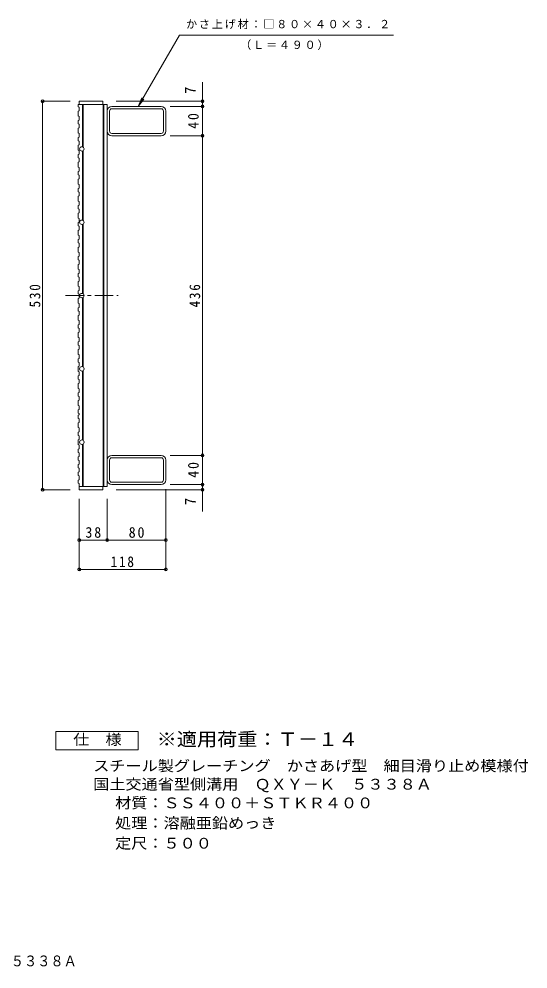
# Model space of a CAD drawing. Units: millimetres, scale not verified. Extents: x -569 to 819, y -690 to 644.
# Drawn here: x 125 to 819, y -690 to 606 of the extents above; entities that cross this region are included whole.
import ezdxf
from ezdxf.enums import TextEntityAlignment as Align

# ---------------------------------------------------------------- set-up
doc = ezdxf.new("R2010")
doc.units = ezdxf.units.MM
doc.header["$LTSCALE"] = 5
doc.header["$PDMODE"] = 32
doc.header["$PDSIZE"] = 4
doc.linetypes.add('CHAIN1', pattern=[8, 5, -1, 1, -1])
for name, color, linetype, lineweight in [('A-1_ピット', 2, 'Continuous', 9), ('A-2_蓋', 3, 'Continuous', 9), ('A-4_寸法', 7, 'Continuous', 9), ('A-5_仕様文', 7, 'Continuous', 9), ('F-4_F-4ﾚｲﾔ', 2, 'Continuous', 9)]:
    doc.layers.add(name, color=color, linetype=linetype, lineweight=lineweight)
doc.layers.add('F-5_F-5ﾚｲﾔ', color=2, linetype='Continuous')
doc.styles.add('ＭＳ ゴシック', font='')
doc.styles.get('ＭＳ ゴシック').set_extended_font_data('MS Gothic')

msp = doc.modelspace()

# ---------------------------------------------------------------- linework, layer by layer
at = {"layer": 'A-1_ピット'}
for p, q in [((248.552, 453.116), (248.552, 480.316)), ((318.952, 486.716), (251.752, 486.716)), ((318.952, 483.516), (251.752, 483.516)), ((322.152, 453.116), (322.152, 480.316)), ((325.352, 453.116), (325.352, 480.316)), ((251.752, 449.916), (318.952, 449.916)), ((318.952, 446.716), (251.752, 446.716)), ((248.552, 4.316), (248.552, -22.884)), ((318.952, 10.716), (251.752, 10.716)), ((251.752, 7.516), (318.952, 7.516)), ((322.152, 4.316), (322.152, -22.884)), ((325.352, 4.316), (325.352, -22.884)), ((318.952, -26.084), (251.752, -26.084)), ((318.952, -29.284), (251.752, -29.284))]:
    msp.add_line(p, q, dxfattribs=at)
for centre, radius, start, end in [((251.752, 480.316), 6.4, 90, 180), ((251.752, 480.316), 3.2, 90, 180), ((318.952, 480.316), 6.4, 0, 90), ((318.952, 480.316), 3.2, 0, 90), ((251.752, 453.116), 6.4, 180, 270), ((251.752, 453.116), 3.2, 180, 270), ((318.952, 453.116), 6.4, 270, 0), ((318.952, 453.116), 3.2, 270, 0), ((251.752, 4.316), 6.4, 90, 180), ((251.752, 4.316), 3.2, 90, 180), ((318.952, 4.316), 6.4, 0, 90), ((318.952, 4.316), 3.2, 0, 90), ((251.752, -22.884), 6.4, 180, 270), ((251.752, -22.884), 3.2, 180, 270), ((318.952, -22.884), 3.2, 270, 0), ((318.952, -22.884), 6.4, 270, 0)]:
    msp.add_arc(centre, radius, start, end, dxfattribs=at)
at = {"layer": 'A-2_蓋'}
for p, q in [((207.352, 493.716), (207.352, 489.216)), ((205.852, 486.381), (205.852, 489.216)), ((207.352, 489.216), (205.852, 489.216)), ((205.852, 480.245), (207.352, 480.756)), ((207.352, 489.216), (245.352, 489.216)), ((211.852, 489.216), (211.852, 431.544)), ((212.852, 489.216), (212.852, 430.952)), ((239.852, 489.216), (239.852, -31.784)), ((240.852, 489.216), (240.852, -31.784)), ((245.352, 489.216), (245.352, -31.784)), ((205.852, 467.562), (207.352, 468.073)), ((207.352, 473.186), (207.352, 468.073)), ((205.852, 457.018), (207.352, 457.53)), ((205.852, 444.335), (207.352, 444.847)), ((207.352, 449.96), (207.352, 444.847)), ((205.852, 433.792), (207.352, 434.303)), ((205.852, 421.109), (207.352, 421.62)), ((207.352, 426.733), (207.352, 421.62)), ((211.852, 425.888), (211.852, 331.544)), ((212.852, 426.48), (212.852, 330.952)), ((205.852, 410.565), (207.352, 411.077)), ((207.352, 403.507), (207.352, 398.394)), ((205.852, 397.882), (207.352, 398.394)), ((207.352, 392.964), (207.352, 387.851)), ((205.852, 387.339), (207.352, 387.851)), ((207.352, 380.281), (207.352, 375.167)), ((205.852, 374.656), (207.352, 375.167)), ((205.852, 364.113), (207.352, 364.624)), ((207.352, 369.737), (207.352, 364.624)), ((205.852, 351.43), (207.352, 351.941)), ((207.352, 357.054), (207.352, 351.941)), ((205.852, 340.886), (207.352, 341.398)), ((207.352, 346.511), (207.352, 341.398)), ((205.852, 328.203), (207.352, 328.715)), ((207.352, 333.828), (207.352, 328.715)), ((211.852, 325.888), (211.852, 231.544)), ((212.852, 326.48), (212.852, 230.952)), ((205.852, 317.66), (207.352, 318.171)), ((207.352, 323.284), (207.352, 318.171)), ((205.852, 304.977), (207.352, 305.488)), ((207.352, 310.601), (207.352, 305.488)), ((207.352, 300.058), (207.352, 294.945)), ((205.852, 294.433), (207.352, 294.945)), ((207.352, 287.375), (207.352, 282.262)), ((205.852, 281.75), (207.352, 282.262)), ((207.352, 276.832), (207.352, 271.718)), ((205.852, 271.207), (207.352, 271.718)), ((207.352, 264.148), (207.352, 259.035)), ((205.852, 258.524), (207.352, 259.035)), ((205.852, 247.981), (207.352, 248.492)), ((207.352, 253.605), (207.352, 248.492)), ((205.852, 235.297), (207.352, 235.809)), ((207.352, 240.922), (207.352, 235.809)), ((205.852, 224.754), (207.352, 225.266)), ((207.352, 230.379), (207.352, 225.266)), ((211.852, 225.888), (211.852, 131.544)), ((212.852, 226.48), (212.852, 130.952)), ((205.852, 212.071), (207.352, 212.582)), ((207.352, 217.696), (207.352, 212.582)), ((205.852, 201.528), (207.352, 202.039)), ((207.352, 207.152), (207.352, 202.039)), ((207.352, 194.469), (207.352, 189.356)), ((205.852, 188.845), (207.352, 189.356)), ((207.352, 183.926), (207.352, 178.813)), ((205.852, 178.301), (207.352, 178.813)), ((207.352, 171.243), (207.352, 166.129)), ((205.852, 165.618), (207.352, 166.129)), ((205.852, 155.075), (207.352, 155.586)), ((207.352, 160.699), (207.352, 155.586)), ((205.852, 142.392), (207.352, 142.903)), ((207.352, 148.016), (207.352, 142.903)), ((205.852, 131.848), (207.352, 132.36)), ((207.352, 137.473), (207.352, 132.36)), ((205.852, 119.165), (207.352, 119.677)), ((207.352, 124.79), (207.352, 119.677)), ((211.852, 125.888), (211.852, 31.544)), ((212.852, 126.48), (212.852, 30.952)), ((205.852, 108.622), (207.352, 109.133)), ((207.352, 114.247), (207.352, 109.133)), ((205.852, 95.939), (207.352, 96.45)), ((207.352, 101.563), (207.352, 96.45)), ((207.352, 91.02), (207.352, 85.907)), ((205.852, 85.396), (207.352, 85.907)), ((207.352, 78.337), (207.352, 73.224)), ((205.852, 72.712), (207.352, 73.224)), ((205.852, 65.618), (207.352, 66.129)), ((207.352, 67.794), (207.352, 66.129)), ((205.852, 55.075), (207.352, 55.586)), ((207.352, 60.699), (207.352, 55.586)), ((205.852, 42.392), (207.352, 42.903)), ((207.352, 48.016), (207.352, 42.903)), ((205.852, 31.848), (207.352, 32.36)), ((205.852, 31.848), (205.852, 25.301)), ((207.352, 37.473), (207.352, 32.36)), ((212.852, 26.48), (212.852, -31.784)), ((205.852, 25.301), (207.352, 24.79)), ((205.852, 19.165), (207.352, 19.677)), ((207.352, 24.79), (207.352, 19.677)), ((207.352, 14.247), (207.352, 9.133)), ((211.852, 25.888), (211.852, -31.784)), ((205.852, 8.622), (207.352, 9.133)), ((207.352, 3.703), (207.352, -1.41)), ((205.852, -1.921), (207.352, -1.41)), ((205.852, -12.464), (207.352, -11.953)), ((207.352, -6.84), (207.352, -11.953)), ((205.852, -23.007), (207.352, -22.496)), ((205.852, -23.007), (205.852, -27.415)), ((207.352, -17.383), (207.352, -22.496)), ((205.852, -27.415), (207.352, -27.926)), ((207.352, -27.926), (207.352, -36.284)), ((207.352, -31.784), (245.352, -31.784)), ((207.352, -36.284), (239.352, -36.284)), ((239.352, -31.784), (239.352, -36.284))]:
    msp.add_line(p, q, dxfattribs=at)
at = {"layer": 'A-2_蓋', "linetype": 'CHAIN1'}
msp.add_line((188.382, 228.716), (260.354, 228.716), dxfattribs=at)
at = {"layer": 'A-2_蓋'}
for points in [[(207.352, 493.716), (239.352, 493.716), (239.352, 489.216)], [(205.852, 486.381), (207.352, 485.869), (207.352, 480.756)], [(205.852, 480.245), (205.852, 473.697), (207.352, 473.186)], [(205.852, 467.562), (205.852, 463.154), (207.352, 462.643), (207.352, 457.53)], [(205.852, 457.018), (205.852, 450.471), (207.352, 449.96)], [(205.852, 444.335), (205.852, 439.928), (207.352, 439.416), (207.352, 434.303)], [(205.852, 433.792), (205.852, 427.245), (207.352, 426.733)], [(205.852, 421.109), (205.852, 416.701), (207.352, 416.19), (207.352, 411.077)], [(205.852, 410.565), (205.852, 404.018), (207.352, 403.507)], [(205.852, 397.882), (205.852, 393.475), (207.352, 392.964)], [(205.852, 387.339), (205.852, 380.792), (207.352, 380.281)], [(205.852, 374.656), (205.852, 370.249), (207.352, 369.737)], [(205.852, 364.113), (205.852, 357.565), (207.352, 357.054)], [(205.852, 351.43), (205.852, 347.022), (207.352, 346.511)], [(205.852, 340.886), (205.852, 334.339), (207.352, 333.828)], [(205.852, 328.203), (205.852, 323.796), (207.352, 323.284)], [(205.852, 317.66), (205.852, 311.112), (207.352, 310.601)], [(205.852, 304.977), (205.852, 300.569), (207.352, 300.058)], [(205.852, 294.433), (205.852, 287.886), (207.352, 287.375)], [(205.852, 281.75), (205.852, 277.343), (207.352, 276.832)], [(205.852, 271.207), (205.852, 264.66), (207.352, 264.148)], [(205.852, 258.524), (205.852, 254.116), (207.352, 253.605)], [(205.852, 247.981), (205.852, 241.433), (207.352, 240.922)], [(205.852, 235.297), (205.852, 230.89), (207.352, 230.379)], [(205.852, 224.754), (205.852, 218.207), (207.352, 217.696)], [(205.852, 212.071), (205.852, 207.664), (207.352, 207.152)], [(205.852, 201.528), (205.852, 194.98), (207.352, 194.469)], [(205.852, 188.845), (205.852, 184.437), (207.352, 183.926)], [(205.852, 178.301), (205.852, 171.754), (207.352, 171.243)], [(205.852, 165.618), (205.852, 161.211), (207.352, 160.699)], [(205.852, 155.075), (205.852, 148.527), (207.352, 148.016)], [(205.852, 142.392), (205.852, 137.984), (207.352, 137.473)], [(205.852, 131.848), (205.852, 125.301), (207.352, 124.79)], [(205.852, 119.165), (205.852, 114.758), (207.352, 114.247)], [(205.852, 108.622), (205.852, 102.075), (207.352, 101.563)], [(205.852, 95.939), (205.852, 91.531), (207.352, 91.02)], [(205.852, 85.396), (205.852, 78.848), (207.352, 78.337)], [(205.852, 72.712), (205.852, 68.305), (207.352, 67.794)], [(205.852, 65.618), (205.852, 61.211), (207.352, 60.699)], [(205.852, 55.075), (205.852, 48.527), (207.352, 48.016)], [(205.852, 42.392), (205.852, 37.984), (207.352, 37.473)], [(205.852, 19.165), (205.852, 14.758), (207.352, 14.247)], [(205.852, 8.622), (205.852, 4.215), (207.352, 3.703)], [(205.852, -1.921), (205.852, -6.328), (207.352, -6.84)], [(205.852, -12.464), (205.852, -16.872), (207.352, -17.383)]]:
    msp.add_lwpolyline(points, dxfattribs=at)
for centre in [(210.852, 428.716), (210.852, 328.716), (210.852, 228.716), (210.852, 128.716), (210.852, 28.716)]:
    msp.add_circle(centre, 3, dxfattribs=at)
at = {"layer": 'A-4_寸法'}
for p, q in [((375.352, -65.71), (375.352, 519.992)), ((194.852, 493.716), (155.852, 493.716)), ((157.352, -36.284), (157.352, 493.716)), ((257.852, 493.716), (376.852, 493.716)), ((331.452, 486.716), (376.852, 486.716)), ((331.452, 446.716), (376.852, 446.716)), ((331.452, 10.716), (376.852, 10.716)), ((194.852, -36.284), (155.852, -36.284)), ((257.852, -36.284), (376.852, -36.284)), ((325.352, -35.384), (325.352, -146.432)), ((331.452, -29.284), (376.852, -29.284)), ((207.352, -48.784), (207.352, -146.432)), ((245.352, -48.784), (245.352, -106.432)), ((207.352, -104.932), (325.352, -104.932)), ((207.352, -144.932), (325.352, -144.932))]:
    msp.add_line(p, q, dxfattribs=at)
for p in [(157.352, 493.716), (375.352, 493.716), (375.352, 486.716), (375.352, 446.716), (375.352, 10.716), (157.352, -36.284), (375.352, -29.284), (375.352, -36.284), (207.352, -104.932), (245.352, -104.932), (325.352, -104.932), (207.352, -144.932), (325.352, -144.932)]:
    msp.add_point(p, dxfattribs=at)
at = {"layer": 'A-5_仕様文'}
for p, q in [((287.852, 486.716), (343.855, 583.716)), ((343.855, 583.716), (635.729, 583.716)), ((287.852, 486.716), (292.636, 498.265)), ((287.852, 486.716), (295.462, 496.633))]:
    msp.add_line(p, q, dxfattribs=at)
at = {"layer": 'F-4_F-4ﾚｲﾔ'}
msp.add_lwpolyline([(175.292, -391.212), (175.292, -366.211), (287.792, -366.211), (287.792, -391.212)], close=True, dxfattribs=at)

# ---------------------------------------------------------------- texts
at = {"layer": 'A-4_寸法', "color": 2, "style": 'ＭＳ ゴシック'}
for p in [(370.352, 503.722), (370.352, -57.175)]:
    msp.add_text('7', height=14.66, rotation=90, dxfattribs=at).set_placement(p, align=Align.BOTTOM_LEFT)
at = {"layer": 'A-4_寸法', "color": 2, "char_height": 14.66, "attachment_point": 7, "rotation": 90, "style": 'ＭＳ ゴシック'}
for s, insert in [('\\T1.27;\\W0.95;40', (370.352, 456.091)), ('\\T1.27;\\W0.9;530', (154.352, 212.466)), ('\\T1.27;\\W0.9;436', (372.352, 212.466)), ('\\T1.27;\\W0.95;40', (370.352, -19.909))]:
    msp.add_mtext(s, dxfattribs=dict(at, insert=insert))
at = {"layer": 'A-4_寸法', "color": 2, "char_height": 14.66, "attachment_point": 7, "style": 'ＭＳ ゴシック'}
for s, insert in [('\\T1.27;\\W0.95;38', (215.727, -101.932)), ('\\T1.27;\\W0.95;80', (274.727, -101.932)), ('\\T1.27;\\W0.9;118', (250.102, -141.932))]:
    msp.add_mtext(s, dxfattribs=dict(at, insert=insert))
at = {"layer": 'A-5_仕様文', "char_height": 11, "attachment_point": 7, "style": 'ＭＳ ゴシック'}
for s, insert in [('\\T1.17;かさ上げ材：□８０×４０×３．２', (353.041, 592.191)), ('\\T1.17;（Ｌ＝４９０）', (426.859, 563.643))]:
    msp.add_mtext(s, dxfattribs=dict(at, insert=insert))
at = {"layer": 'F-4_F-4ﾚｲﾔ', "style": 'ＭＳ ゴシック', "width": 1.1}
for s, p in [('仕\u3000様', (199.042, -388.712)), ('スチール製グレーチング\u3000かさあげ型\u3000細目滑り止め模様付', (226.337, -424.552)), ('国土交通省型側溝用\u3000ＱＸＹ－Ｋ\u3000５３３８Ａ', (226.337, -449.696)), ('材質：ＳＳ４００＋ＳＴＫＲ４００', (256.193, -475.171)), ('処理：溶融亜鉛めっき', (256.193, -502.671)), ('定尺：５００', (256.193, -530.172))]:
    msp.add_text(s, height=14.66, dxfattribs=at).set_placement(p, align=Align.BOTTOM_LEFT)
at = {"layer": 'F-5_F-5ﾚｲﾔ', "color": 3, "style": 'ＭＳ ゴシック', "width": 1.1}
msp.add_text('※適用荷重：Ｔ－１４', height=18.33, dxfattribs=at).set_placement((312.792, -391.212), align=Align.BOTTOM_LEFT)
at = {"layer": 'F-5_F-5ﾚｲﾔ', "style": 'ＭＳ ゴシック', "width": 0.9}
msp.add_text('国土交通省型側溝用\u3000ＱＸＹ－Ｋ\u3000５３３８Ａ', height=14.66, dxfattribs=at).set_placement((-173.98, -690.751), align=Align.BOTTOM_LEFT)

doc.saveas('drawing.dxf')
